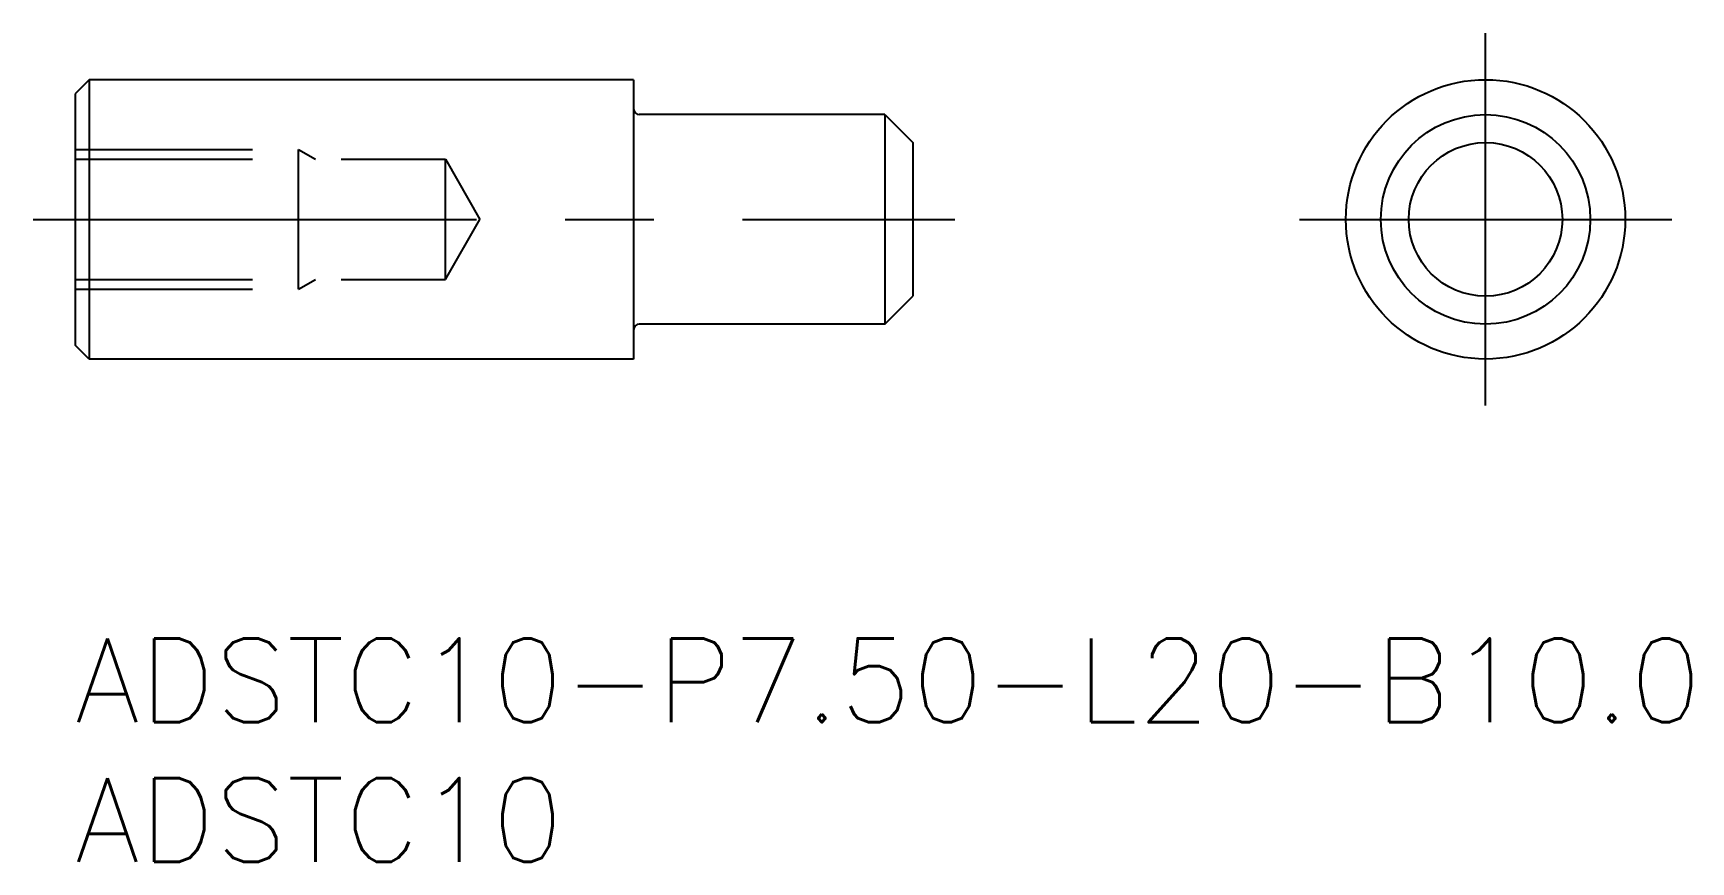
# Model space of a CAD drawing. Extents: x -1.5 to 57.9, y -8 to 21.7.
import ezdxf

# ---------------------------------------------------------------- set-up
doc = ezdxf.new("R2010")
doc.units = 0
doc.header["$LTSCALE"] = 0.5
doc.linetypes.add('CENTER', pattern=[50.8, 31.75, -6.35, 6.35, -6.35])
doc.linetypes.add('DASHED', pattern=[19.05, 12.7, -6.35])
for name, color, linetype in [('MSM_CENTER', 1, 'CENTER'), ('MSM_CONTINUOUS', 7, 'CONTINUOUS'), ('MSM_DASHED', 4, 'DASHED'), ('MSM_PART_NUMBER', 7, 'CONTINUOUS')]:
    doc.layers.add(name, color=color, linetype=linetype)
doc.styles.get("Standard").update_dxf_attribs({"font": 'txt.shx', "height": 2, "bigfont": 'bigfont.shx'})

# ---------------------------------------------------------------- blocks, each defined once
blk = doc.blocks.new('*U14')
at = {"layer": 'MSM_PART_NUMBER'}
blk.add_text('ADSTC10-P7.50-L20-B10.0', height=3, dxfattribs=at).set_placement((0, -3))
blk = doc.blocks.new('*U15')
at = {"layer": 'MSM_PART_NUMBER'}
blk.add_text('ADSTC10', height=3, dxfattribs=at).set_placement((0, -8))

msp = doc.modelspace()

# ---------------------------------------------------------------- linework, layer by layer
at = {"layer": 'MSM_CENTER'}
for p, q in [((50.506, 8.333), (50.506, 21.667)), ((-1.5, 15), (31.5, 15)), ((43.84, 15), (57.173, 15))]:
    msp.add_line(p, q, dxfattribs=at)
at = {"layer": 'MSM_CONTINUOUS'}
for p, q in [((0.5, 20), (0, 19.5)), ((20, 20), (0.5, 20)), ((0.5, 20), (0.5, 10)), ((20, 20), (20, 10)), ((0, 19.5), (0, 10.5)), ((29, 18.75), (20.2, 18.75)), ((29, 18.75), (29, 11.25)), ((29, 18.75), (30, 17.75)), ((30, 17.75), (30, 12.25)), ((29, 11.25), (30, 12.25)), ((29, 11.25), (20.2, 11.25)), ((0.5, 10), (0, 10.5)), ((20, 10), (0.5, 10))]:
    msp.add_line(p, q, dxfattribs=at)
for radius in [5, 3.75, 2.75]:
    msp.add_circle((50.506, 15), radius, dxfattribs=at)
for centre, start, end in [((20.2, 18.95), 180, 270), ((20.2, 11.05), 90, 180)]:
    msp.add_arc(centre, 0.2, start, end, dxfattribs=at)
at = {"layer": 'MSM_DASHED'}
for p, q in [((0, 17.5), (8, 17.5)), ((8, 12.5), (8, 17.5)), ((8, 17.5), (8.606, 17.15)), ((0, 17.15), (13.259, 17.15)), ((13.259, 12.85), (13.259, 17.15)), ((13.259, 17.15), (14.5, 15)), ((13.259, 12.85), (14.5, 15)), ((0, 12.85), (13.259, 12.85)), ((0, 12.5), (8, 12.5)), ((8, 12.5), (8.606, 12.85))]:
    msp.add_line(p, q, dxfattribs=at)

# ---------------------------------------------------------------- block references
at = {"layer": 'MSM_CONTINUOUS'}
for name in ['*U14', '*U15']:
    msp.add_blockref(name, (0, 0), dxfattribs=at)

doc.saveas('drawing.dxf')
